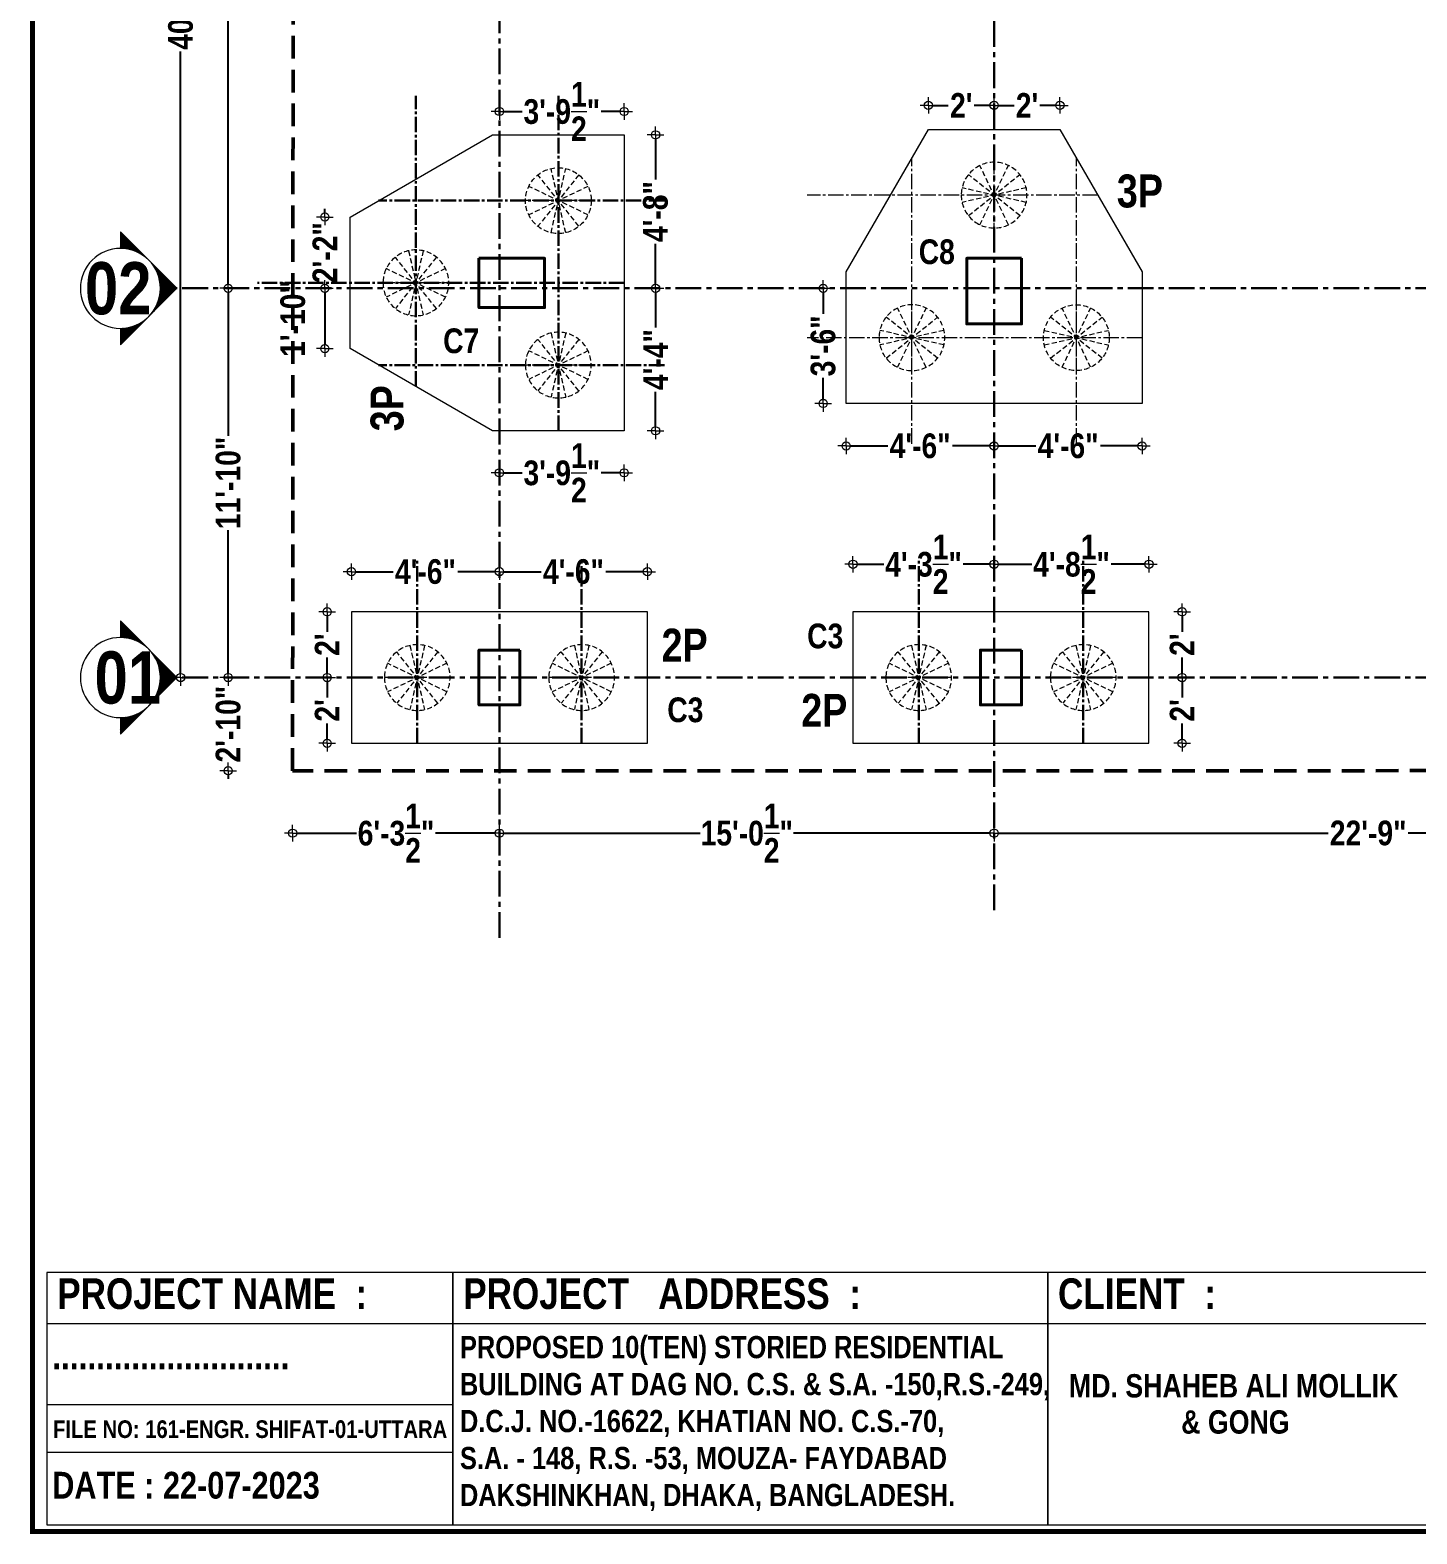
# Model space of a CAD drawing. Header units: inches. Extents: x 64086 to 138972, y -13497 to 16809.
# Drawn here: x 103439 to 103945, y -13481 to -12933 of the extents above; entities that cross this region are included whole.
import ezdxf
from ezdxf.enums import TextEntityAlignment as Align

# ---------------------------------------------------------------- set-up
doc = ezdxf.new("R2010")
doc.units = ezdxf.units.IN
doc.header["$LTSCALE"] = 0.5
doc.header["$MEASUREMENT"] = 0
doc.header["$PDMODE"] = 2
for name, pattern in [('CENTER', [2, 1.25, -0.25, 0.25, -0.25]), ('CENTER2', [1.125, 0.75, -0.125, 0.125, -0.125]), ('DASHED', [0.75, 0.5, -0.25]), ('DASHED2', [0.375, 0.25, -0.125])]:
    doc.linetypes.add(name, pattern=pattern)
for name, color, linetype, lineweight in [('Boundary', 6, 'DASHED', 50), ('BOX', 253, 'Continuous', 15), ('C.L.', 17, 'CENTER', 13), ('C.Line', 135, 'CENTER2', 13), ('Colm txt', 3, 'Continuous', 9), ('Column', 1, 'Continuous', 40), ('DIM', 5, 'Continuous', 13), ('G_Dim', 63, 'Continuous', 5), ('Grid', 32, 'CENTER2', 5), ('LOGO', 7, 'Continuous', 9), ('P.cap', 4, 'Continuous', 20), ('P.Text', 6, 'Continuous', 5), ('pile', 243, 'DASHED2', 20), ('TEXT', 7, 'Continuous', 13), ('TEXT-IN', 7, 'Continuous', 15), ('TITLE', 7, 'Continuous', 9)]:
    doc.layers.add(name, color=color, linetype=linetype, lineweight=lineweight)
doc.styles.add('SIMPLEX', font='ARIALNB.TTF')
doc.styles.get("Standard").update_dxf_attribs({"font": 'ARIALNB.TTF'})
doc.dimstyles.new('Column Dim', dxfattribs={"dimtxt": 9, "dimasz": 1.5, "dimexe": 13.25, "dimexo": 11, "dimgap": 1, "dimtad": 0, "dimdec": 1, "dimzin": 0, "dimdsep": 46, "dimlunit": 4, "dimtxsty": 'Standard', "dimblk": 'DIM', "dimcen": 0, "dimse1": 1, "dimse2": 1, "dimclrd": 5, "dimclre": 5, "dimclrt": 7, "dimadec": 0, "dimazin": 0, "dimtfac": 1, "dimtdec": 1, "dimtofl": 0, "dimtmove": 2, "dimatfit": 3, "dimldrblk": 'DIM', "dimfxl": 1, "dimtolj": 1, "dimtzin": 0, "dimarcsym": 0})

# ---------------------------------------------------------------- blocks, each defined once
blk = doc.blocks.new('DIM')
at = {"layer": 'DIM'}
for q in [(-2, 0), (0, 2), (0, -2), (2, 0)]:
    blk.add_line((0, 0), q, dxfattribs=at)
blk.add_circle((0, 0), 1, dxfattribs=at)
blk = doc.blocks.new('*D315')
at = {"layer": 'Defpoints', "color": 0, "ltscale": 15, "transparency": 16777216}
for p in [(103511.43, -13168.77), (103534.95, -13168.77), (103534.93, -13202.77)]:
    blk.add_point(p, dxfattribs=at)
at = {"layer": 'DIM', "color": 5, "lineweight": -2, "ltscale": 15, "transparency": 16777216}
for p, q in [((103511.43, -13167.27), (103511.43, -13165.77)), ((103511.43, -13204.27), (103511.43, -13205.77))]:
    blk.add_line(p, q, dxfattribs=at)
at = {"layer": 'DIM', "color": 5, "lineweight": -2, "ltscale": 15, "transparency": 16777216, "xscale": 1.5, "yscale": 1.5, "zscale": 1.5}
for p, rotation in [((103511.43, -13168.77), 270), ((103511.43, -13202.77), 90)]:
    blk.add_blockref('DIM', p, dxfattribs=dict(at, rotation=rotation))
at = {"layer": 'DIM', "color": 7, "ltscale": 15, "transparency": 16777216, "insert": (103511.43, -13185.77), "char_height": 9, "attachment_point": 5, "rotation": 90}
blk.add_mtext('\\A1;2\'-10"', dxfattribs=at)
blk = doc.blocks.new('*D316')
at = {"layer": 'Defpoints', "color": 0, "ltscale": 15, "transparency": 16777216}
for p in [(103511.43, -13026.77), (103602.91, -13026.77), (103534.95, -13168.77)]:
    blk.add_point(p, dxfattribs=at)
at = {"layer": 'DIM', "color": 5, "lineweight": -2, "ltscale": 15, "transparency": 16777216}
for p, q in [((103511.43, -13028.27), (103511.43, -13080.59)), ((103511.43, -13167.27), (103511.43, -13114.96))]:
    blk.add_line(p, q, dxfattribs=at)
at = {"layer": 'DIM', "color": 5, "lineweight": -2, "ltscale": 15, "transparency": 16777216, "xscale": 1.5, "yscale": 1.5, "zscale": 1.5}
for p, rotation in [((103511.43, -13026.77), 90), ((103511.43, -13168.77), 270)]:
    blk.add_blockref('DIM', p, dxfattribs=dict(at, rotation=rotation))
at = {"layer": 'DIM', "color": 7, "ltscale": 15, "transparency": 16777216, "insert": (103511.43, -13097.77), "char_height": 9, "attachment_point": 5, "rotation": 90}
blk.add_mtext('\\A1;11\'-10"', dxfattribs=at)
blk = doc.blocks.new('*D317')
at = {"layer": 'Defpoints', "color": 0, "ltscale": 15, "transparency": 16777216}
for p in [(103511.43, -12789.41), (103602.91, -12789.41), (103602.91, -13026.77)]:
    blk.add_point(p, dxfattribs=at)
at = {"layer": 'DIM', "color": 5, "lineweight": -2, "ltscale": 15, "transparency": 16777216}
for p, q in [((103511.43, -12790.91), (103511.43, -12891.04)), ((103511.43, -13025.27), (103511.43, -12925.14))]:
    blk.add_line(p, q, dxfattribs=at)
at = {"layer": 'DIM', "color": 5, "lineweight": -2, "ltscale": 15, "transparency": 16777216, "xscale": 1.5, "yscale": 1.5, "zscale": 1.5}
for p, rotation in [((103511.43, -12789.41), 90), ((103511.43, -13026.77), 270)]:
    blk.add_blockref('DIM', p, dxfattribs=dict(at, rotation=rotation))
at = {"layer": 'DIM', "color": 7, "ltscale": 15, "transparency": 16777216, "insert": (103511.43, -12908.09), "char_height": 9, "attachment_point": 5, "rotation": 90}
blk.add_mtext('\\A1;19\'-9{\\H1.000000x;\\S1/2;}"', dxfattribs=at)
blk = doc.blocks.new('*D324')
at = {"layer": 'Defpoints', "color": 0, "ltscale": 15, "transparency": 16777216}
for p in [(103534.93, -13202.77), (103610.41, -13202.77), (103610.41, -13225.54)]:
    blk.add_point(p, dxfattribs=at)
at = {"layer": 'DIM', "color": 5, "lineweight": -2, "ltscale": 15, "transparency": 16777216}
for p, q in [((103536.43, -13225.54), (103558.29, -13225.54)), ((103608.91, -13225.54), (103587.04, -13225.54))]:
    blk.add_line(p, q, dxfattribs=at)
at = {"layer": 'DIM', "color": 5, "lineweight": -2, "ltscale": 15, "transparency": 16777216, "xscale": 1.5, "yscale": 1.5, "zscale": 1.5, "rotation": 180}
blk.add_blockref('DIM', (103534.93, -13225.54), dxfattribs=at)
at = {"layer": 'DIM', "color": 5, "lineweight": -2, "ltscale": 15, "transparency": 16777216, "xscale": 1.5, "yscale": 1.5, "zscale": 1.5}
blk.add_blockref('DIM', (103610.41, -13225.54), dxfattribs=at)
at = {"layer": 'DIM', "color": 7, "ltscale": 15, "transparency": 16777216, "insert": (103572.67, -13225.54), "char_height": 9, "attachment_point": 5}
blk.add_mtext('\\A1;6\'-3{\\H1.000000x;\\S1/2;}"', dxfattribs=at)
blk = doc.blocks.new('*D325')
at = {"layer": 'Defpoints', "color": 0, "ltscale": 15, "transparency": 16777216}
for p in [(103610.41, -13202.77), (103790.91, -13225.54), (103790.91, -13225.54)]:
    blk.add_point(p, dxfattribs=at)
at = {"layer": 'DIM', "color": 5, "lineweight": -2, "ltscale": 15, "transparency": 16777216}
for p, q in [((103611.91, -13225.54), (103683.6, -13225.54)), ((103789.41, -13225.54), (103717.71, -13225.54))]:
    blk.add_line(p, q, dxfattribs=at)
at = {"layer": 'DIM', "color": 5, "lineweight": -2, "ltscale": 15, "transparency": 16777216, "xscale": 1.5, "yscale": 1.5, "zscale": 1.5, "rotation": 180}
blk.add_blockref('DIM', (103610.41, -13225.54), dxfattribs=at)
at = {"layer": 'DIM', "color": 5, "lineweight": -2, "ltscale": 15, "transparency": 16777216, "xscale": 1.5, "yscale": 1.5, "zscale": 1.5}
blk.add_blockref('DIM', (103790.91, -13225.54), dxfattribs=at)
at = {"layer": 'DIM', "color": 7, "ltscale": 15, "transparency": 16777216, "insert": (103700.66, -13225.54), "char_height": 9, "attachment_point": 5}
blk.add_mtext('\\A1;15\'-0{\\H1.000000x;\\S1/2;}"', dxfattribs=at)
blk = doc.blocks.new('*D326')
at = {"layer": 'Defpoints', "color": 0, "ltscale": 15, "transparency": 16777216}
for p in [(103790.91, -13225.54), (104063.89, -13225.54), (104063.89, -13225.54)]:
    blk.add_point(p, dxfattribs=at)
at = {"layer": 'DIM', "color": 5, "lineweight": -2, "ltscale": 15, "transparency": 16777216}
for p, q in [((103792.41, -13225.54), (103912.8, -13225.54)), ((104062.39, -13225.54), (103942, -13225.54))]:
    blk.add_line(p, q, dxfattribs=at)
at = {"layer": 'DIM', "color": 5, "lineweight": -2, "ltscale": 15, "transparency": 16777216, "xscale": 1.5, "yscale": 1.5, "zscale": 1.5, "rotation": 180}
blk.add_blockref('DIM', (103790.91, -13225.54), dxfattribs=at)
at = {"layer": 'DIM', "color": 5, "lineweight": -2, "ltscale": 15, "transparency": 16777216, "xscale": 1.5, "yscale": 1.5, "zscale": 1.5}
blk.add_blockref('DIM', (104063.89, -13225.54), dxfattribs=at)
at = {"layer": 'DIM', "color": 7, "ltscale": 15, "transparency": 16777216, "insert": (103927.4, -13225.54), "char_height": 9, "attachment_point": 5}
blk.add_mtext('\\A1;22\'-9"', dxfattribs=at)
blk = doc.blocks.new('*D340')
at = {"layer": 'Defpoints', "color": 0, "ltscale": 15, "transparency": 16777216}
for p in [(103602.91, -12682.77), (103494.09, -13168.77), (103602.91, -13168.77)]:
    blk.add_point(p, dxfattribs=at)
at = {"layer": 'DIM', "color": 5, "lineweight": -2, "ltscale": 15, "transparency": 16777216}
for p, q in [((103494.09, -12684.27), (103494.09, -12911.14)), ((103494.09, -13167.27), (103494.09, -12940.41))]:
    blk.add_line(p, q, dxfattribs=at)
at = {"layer": 'DIM', "color": 5, "lineweight": -2, "ltscale": 15, "transparency": 16777216, "xscale": 1.5, "yscale": 1.5, "zscale": 1.5}
for p, rotation in [((103494.09, -12682.77), 90), ((103494.09, -13168.77), 270)]:
    blk.add_blockref('DIM', p, dxfattribs=dict(at, rotation=rotation))
at = {"layer": 'DIM', "color": 7, "ltscale": 15, "transparency": 16777216, "insert": (103494.09, -12925.77), "char_height": 9, "attachment_point": 5, "rotation": 90}
blk.add_mtext('\\A1;40\'-6"', dxfattribs=at)
blk = doc.blocks.new('PILE')
at = {"layer": 'pile', "ltscale": 15}
for p, q in [((-10, 12), (-10, -12)), ((-10, 12), (-10, -12)), ((-19.38, 7.48), (-0.62, -7.48)), ((-0.62, 7.48), (-19.38, -7.48)), ((-19.38, 7.48), (-0.62, -7.48)), ((-0.62, 7.48), (-19.38, -7.48)), ((-15.21, 10.81), (-4.79, -10.81)), ((-4.79, 10.81), (-15.21, -10.81)), ((-15.21, 10.81), (-4.79, -10.81)), ((-4.79, 10.81), (-15.21, -10.81)), ((1.7, -2.67), (-21.7, 2.67)), ((1.7, 2.67), (-21.7, -2.67)), ((1.7, -2.67), (-21.7, 2.67)), ((1.7, 2.67), (-21.7, -2.67))]:
    blk.add_line(p, q, dxfattribs=at)
blk.add_circle((-10, 0), 12, dxfattribs=at)
blk = doc.blocks.new('p-1')
at = {"layer": 'C.Line', "ltscale": 15}
for p, q in [((96898.31, -13082.46), (96898.31, -12978.17)), ((96958.31, -13082.46), (96958.31, -12978.17)), ((96966.15, -12991.77), (96860.08, -12991.77)), ((96982.31, -13043.77), (96860.08, -13043.77))]:
    blk.add_line(p, q, dxfattribs=at)
at = {"layer": 'P.cap'}
blk.add_lwpolyline([(96982.31, -13019.77), (96982.31, -13067.77), (96874.31, -13067.77), (96874.31, -13019.77), (96904.31, -12967.77), (96952.31, -12967.77), (96982.31, -13019.77)], dxfattribs=at)
at = {"layer": 'pile', "xscale": -1, "rotation": 180}
for p in [(96938.31, -12991.77), (96908.31, -13043.77)]:
    blk.add_blockref('PILE', p, dxfattribs=at)
at = {"layer": 'pile', "rotation": 180}
blk.add_blockref('PILE', (96948.31, -13043.77), dxfattribs=at)
blk = doc.blocks.new('*D398')
at = {"layer": 'Defpoints', "color": 0, "ltscale": 15, "transparency": 16777216}
for p in [(103790.91, -13127.43), (103739.41, -13144.77), (103790.91, -13144.77)]:
    blk.add_point(p, dxfattribs=at)
at = {"layer": 'TEXT-IN', "color": 5, "lineweight": -2, "ltscale": 15, "transparency": 16777216}
for p, q in [((103740.91, -13127.43), (103750.66, -13127.43)), ((103789.41, -13127.43), (103779.66, -13127.43))]:
    blk.add_line(p, q, dxfattribs=at)
at = {"layer": 'TEXT-IN', "color": 5, "lineweight": -2, "ltscale": 15, "transparency": 16777216, "xscale": 1.5, "yscale": 1.5, "zscale": 1.5, "rotation": 180}
blk.add_blockref('DIM', (103739.41, -13127.43), dxfattribs=at)
at = {"layer": 'TEXT-IN', "color": 5, "lineweight": -2, "ltscale": 15, "transparency": 16777216, "xscale": 1.5, "yscale": 1.5, "zscale": 1.5}
blk.add_blockref('DIM', (103790.91, -13127.43), dxfattribs=at)
at = {"layer": 'TEXT-IN', "color": 7, "ltscale": 15, "transparency": 16777216, "insert": (103765.16, -13127.43), "char_height": 9, "attachment_point": 5}
blk.add_mtext('\\A1;4\'-3{\\H1.000000x;\\S1/2;}"', dxfattribs=at)
blk = doc.blocks.new('*D399')
at = {"layer": 'Defpoints', "color": 0, "ltscale": 15, "transparency": 16777216}
for p in [(103847.41, -13127.43), (103790.91, -13144.77), (103847.41, -13144.77)]:
    blk.add_point(p, dxfattribs=at)
at = {"layer": 'TEXT-IN', "color": 5, "lineweight": -2, "ltscale": 15, "transparency": 16777216}
for p, q in [((103792.41, -13127.43), (103804.66, -13127.43)), ((103845.91, -13127.43), (103833.66, -13127.43))]:
    blk.add_line(p, q, dxfattribs=at)
at = {"layer": 'TEXT-IN', "color": 5, "lineweight": -2, "ltscale": 15, "transparency": 16777216, "xscale": 1.5, "yscale": 1.5, "zscale": 1.5, "rotation": 180}
blk.add_blockref('DIM', (103790.91, -13127.43), dxfattribs=at)
at = {"layer": 'TEXT-IN', "color": 5, "lineweight": -2, "ltscale": 15, "transparency": 16777216, "xscale": 1.5, "yscale": 1.5, "zscale": 1.5}
blk.add_blockref('DIM', (103847.41, -13127.43), dxfattribs=at)
at = {"layer": 'TEXT-IN', "color": 7, "ltscale": 15, "transparency": 16777216, "insert": (103819.16, -13127.43), "char_height": 9, "attachment_point": 5}
blk.add_mtext('\\A1;4\'-8{\\H1.000000x;\\S1/2;}"', dxfattribs=at)
blk = doc.blocks.new('*D400')
at = {"layer": 'Defpoints', "color": 0, "ltscale": 15, "transparency": 16777216}
for p in [(103847.41, -13144.77), (103847.41, -13168.77), (103859.51, -13168.77)]:
    blk.add_point(p, dxfattribs=at)
at = {"layer": 'TEXT-IN', "color": 5, "lineweight": -2, "ltscale": 15, "transparency": 16777216}
for p, q in [((103859.51, -13146.27), (103859.51, -13152.04)), ((103859.51, -13167.27), (103859.51, -13161.51))]:
    blk.add_line(p, q, dxfattribs=at)
at = {"layer": 'TEXT-IN', "color": 5, "lineweight": -2, "ltscale": 15, "transparency": 16777216, "xscale": 1.5, "yscale": 1.5, "zscale": 1.5}
for p, rotation in [((103859.51, -13144.77), 90), ((103859.51, -13168.77), 270)]:
    blk.add_blockref('DIM', p, dxfattribs=dict(at, rotation=rotation))
at = {"layer": 'TEXT-IN', "color": 7, "ltscale": 15, "transparency": 16777216, "insert": (103859.51, -13156.77), "char_height": 9, "attachment_point": 5, "rotation": 90}
blk.add_mtext("\\A1;2'", dxfattribs=at)
blk = doc.blocks.new('*D401')
at = {"layer": 'Defpoints', "color": 0, "ltscale": 15, "transparency": 16777216}
for p in [(103847.41, -13168.77), (103847.41, -13192.77), (103859.51, -13192.77)]:
    blk.add_point(p, dxfattribs=at)
at = {"layer": 'TEXT-IN', "color": 5, "lineweight": -2, "ltscale": 15, "transparency": 16777216}
for p, q in [((103859.51, -13170.27), (103859.51, -13176.04)), ((103859.51, -13191.27), (103859.51, -13185.51))]:
    blk.add_line(p, q, dxfattribs=at)
at = {"layer": 'TEXT-IN', "color": 5, "lineweight": -2, "ltscale": 15, "transparency": 16777216, "xscale": 1.5, "yscale": 1.5, "zscale": 1.5}
for p, rotation in [((103859.51, -13168.77), 90), ((103859.51, -13192.77), 270)]:
    blk.add_blockref('DIM', p, dxfattribs=dict(at, rotation=rotation))
at = {"layer": 'TEXT-IN', "color": 7, "ltscale": 15, "transparency": 16777216, "insert": (103859.51, -13180.77), "char_height": 9, "attachment_point": 5, "rotation": 90}
blk.add_mtext("\\A1;2'", dxfattribs=at)
blk = doc.blocks.new('*D402')
at = {"layer": 'Defpoints', "color": 0, "ltscale": 15, "transparency": 16777216}
for p in [(103610.41, -13130.15), (103556.41, -13144.77), (103610.41, -13144.77)]:
    blk.add_point(p, dxfattribs=at)
at = {"layer": 'TEXT-IN', "color": 5, "lineweight": -2, "ltscale": 15, "transparency": 16777216}
for p, q in [((103557.91, -13130.15), (103571.64, -13130.15)), ((103608.91, -13130.15), (103595.17, -13130.15))]:
    blk.add_line(p, q, dxfattribs=at)
at = {"layer": 'TEXT-IN', "color": 5, "lineweight": -2, "ltscale": 15, "transparency": 16777216, "xscale": 1.5, "yscale": 1.5, "zscale": 1.5, "rotation": 180}
blk.add_blockref('DIM', (103556.41, -13130.15), dxfattribs=at)
at = {"layer": 'TEXT-IN', "color": 5, "lineweight": -2, "ltscale": 15, "transparency": 16777216, "xscale": 1.5, "yscale": 1.5, "zscale": 1.5}
blk.add_blockref('DIM', (103610.41, -13130.15), dxfattribs=at)
at = {"layer": 'TEXT-IN', "color": 7, "ltscale": 15, "transparency": 16777216, "insert": (103583.41, -13130.15), "char_height": 9, "attachment_point": 5}
blk.add_mtext('\\A1;4\'-6"', dxfattribs=at)
blk = doc.blocks.new('*D403')
at = {"layer": 'Defpoints', "color": 0, "ltscale": 15, "transparency": 16777216}
for p in [(103664.41, -13130.15), (103610.41, -13144.77), (103664.41, -13144.77)]:
    blk.add_point(p, dxfattribs=at)
at = {"layer": 'TEXT-IN', "color": 5, "lineweight": -2, "ltscale": 15, "transparency": 16777216}
for p, q in [((103611.91, -13130.15), (103625.64, -13130.15)), ((103662.91, -13130.15), (103649.17, -13130.15))]:
    blk.add_line(p, q, dxfattribs=at)
at = {"layer": 'TEXT-IN', "color": 5, "lineweight": -2, "ltscale": 15, "transparency": 16777216, "xscale": 1.5, "yscale": 1.5, "zscale": 1.5, "rotation": 180}
blk.add_blockref('DIM', (103610.41, -13130.15), dxfattribs=at)
at = {"layer": 'TEXT-IN', "color": 5, "lineweight": -2, "ltscale": 15, "transparency": 16777216, "xscale": 1.5, "yscale": 1.5, "zscale": 1.5}
blk.add_blockref('DIM', (103664.41, -13130.15), dxfattribs=at)
at = {"layer": 'TEXT-IN', "color": 7, "ltscale": 15, "transparency": 16777216, "insert": (103637.41, -13130.15), "char_height": 9, "attachment_point": 5}
blk.add_mtext('\\A1;4\'-6"', dxfattribs=at)
blk = doc.blocks.new('*D404')
at = {"layer": 'Defpoints', "color": 0, "ltscale": 15, "transparency": 16777216}
for p in [(103556.41, -13144.77), (103547.54, -13168.77), (103556.41, -13168.77)]:
    blk.add_point(p, dxfattribs=at)
at = {"layer": 'TEXT-IN', "color": 5, "lineweight": -2, "ltscale": 15, "transparency": 16777216}
for p, q in [((103547.54, -13146.27), (103547.54, -13152.04)), ((103547.54, -13167.27), (103547.54, -13161.51))]:
    blk.add_line(p, q, dxfattribs=at)
at = {"layer": 'TEXT-IN', "color": 5, "lineweight": -2, "ltscale": 15, "transparency": 16777216, "xscale": 1.5, "yscale": 1.5, "zscale": 1.5}
for p, rotation in [((103547.54, -13144.77), 90), ((103547.54, -13168.77), 270)]:
    blk.add_blockref('DIM', p, dxfattribs=dict(at, rotation=rotation))
at = {"layer": 'TEXT-IN', "color": 7, "ltscale": 15, "transparency": 16777216, "insert": (103547.54, -13156.77), "char_height": 9, "attachment_point": 5, "rotation": 90}
blk.add_mtext("\\A1;2'", dxfattribs=at)
blk = doc.blocks.new('*D405')
at = {"layer": 'Defpoints', "color": 0, "ltscale": 15, "transparency": 16777216}
for p in [(103556.41, -13168.77), (103547.54, -13192.77), (103556.41, -13192.77)]:
    blk.add_point(p, dxfattribs=at)
at = {"layer": 'TEXT-IN', "color": 5, "lineweight": -2, "ltscale": 15, "transparency": 16777216}
for p, q in [((103547.54, -13170.27), (103547.54, -13176.04)), ((103547.54, -13191.27), (103547.54, -13185.51))]:
    blk.add_line(p, q, dxfattribs=at)
at = {"layer": 'TEXT-IN', "color": 5, "lineweight": -2, "ltscale": 15, "transparency": 16777216, "xscale": 1.5, "yscale": 1.5, "zscale": 1.5}
for p, rotation in [((103547.54, -13168.77), 90), ((103547.54, -13192.77), 270)]:
    blk.add_blockref('DIM', p, dxfattribs=dict(at, rotation=rotation))
at = {"layer": 'TEXT-IN', "color": 7, "ltscale": 15, "transparency": 16777216, "insert": (103547.54, -13180.77), "char_height": 9, "attachment_point": 5, "rotation": 90}
blk.add_mtext("\\A1;2'", dxfattribs=at)
blk = doc.blocks.new('*D406')
at = {"layer": 'Defpoints', "color": 0, "ltscale": 15, "transparency": 16777216}
for p in [(103655.91, -12970.77), (103655.91, -13026.77), (103667.37, -13026.77)]:
    blk.add_point(p, dxfattribs=at)
at = {"layer": 'TEXT-IN', "color": 5, "lineweight": -2, "ltscale": 15, "transparency": 16777216}
for p, q in [((103667.37, -12972.27), (103667.37, -12987.01)), ((103667.37, -13025.27), (103667.37, -13010.54))]:
    blk.add_line(p, q, dxfattribs=at)
at = {"layer": 'TEXT-IN', "color": 5, "lineweight": -2, "ltscale": 15, "transparency": 16777216, "xscale": 1.5, "yscale": 1.5, "zscale": 1.5}
for p, rotation in [((103667.37, -12970.77), 90), ((103667.37, -13026.77), 270)]:
    blk.add_blockref('DIM', p, dxfattribs=dict(at, rotation=rotation))
at = {"layer": 'TEXT-IN', "color": 7, "ltscale": 15, "transparency": 16777216, "insert": (103667.37, -12998.77), "char_height": 9, "attachment_point": 5, "rotation": 90}
blk.add_mtext('\\A1;4\'-8"', dxfattribs=at)
blk = doc.blocks.new('*D407')
at = {"layer": 'Defpoints', "color": 0, "ltscale": 15, "transparency": 16777216}
for p in [(103660.37, -13026.77), (103655.91, -13078.77), (103667.37, -13078.77)]:
    blk.add_point(p, dxfattribs=at)
at = {"layer": 'TEXT-IN', "color": 5, "lineweight": -2, "ltscale": 15, "transparency": 16777216}
for p, q in [((103667.37, -13028.27), (103667.37, -13041.01)), ((103667.37, -13077.27), (103667.37, -13064.54))]:
    blk.add_line(p, q, dxfattribs=at)
at = {"layer": 'TEXT-IN', "color": 5, "lineweight": -2, "ltscale": 15, "transparency": 16777216, "xscale": 1.5, "yscale": 1.5, "zscale": 1.5}
for p, rotation in [((103667.37, -13026.77), 90), ((103667.37, -13078.77), 270)]:
    blk.add_blockref('DIM', p, dxfattribs=dict(at, rotation=rotation))
at = {"layer": 'TEXT-IN', "color": 7, "ltscale": 15, "transparency": 16777216, "insert": (103667.37, -13052.77), "char_height": 9, "attachment_point": 5, "rotation": 90}
blk.add_mtext('\\A1;4\'-4"', dxfattribs=at)
blk = doc.blocks.new('*D408')
at = {"layer": 'Defpoints', "color": 0, "ltscale": 15, "transparency": 16777216}
for p in [(103610.41, -13078.77), (103655.91, -13078.77), (103655.91, -13094.08)]:
    blk.add_point(p, dxfattribs=at)
at = {"layer": 'TEXT-IN', "color": 5, "lineweight": -2, "ltscale": 15, "transparency": 16777216}
for p, q in [((103611.91, -13094.08), (103618.75, -13094.08)), ((103654.41, -13094.08), (103647.56, -13094.08))]:
    blk.add_line(p, q, dxfattribs=at)
at = {"layer": 'TEXT-IN', "color": 5, "lineweight": -2, "ltscale": 15, "transparency": 16777216, "xscale": 1.5, "yscale": 1.5, "zscale": 1.5, "rotation": 180}
blk.add_blockref('DIM', (103610.41, -13094.08), dxfattribs=at)
at = {"layer": 'TEXT-IN', "color": 5, "lineweight": -2, "ltscale": 15, "transparency": 16777216, "xscale": 1.5, "yscale": 1.5, "zscale": 1.5}
blk.add_blockref('DIM', (103655.91, -13094.08), dxfattribs=at)
at = {"layer": 'TEXT-IN', "color": 7, "ltscale": 15, "transparency": 16777216, "insert": (103633.16, -13094.08), "char_height": 9, "attachment_point": 5}
blk.add_mtext('\\A1;3\'-9{\\H1.000000x;\\S1/2;}"', dxfattribs=at)
blk = doc.blocks.new('*D409')
at = {"layer": 'Defpoints', "color": 0, "ltscale": 15, "transparency": 16777216}
for p in [(103655.91, -12962.26), (103610.41, -12970.77), (103655.91, -12970.77)]:
    blk.add_point(p, dxfattribs=at)
at = {"layer": 'TEXT-IN', "color": 5, "lineweight": -2, "ltscale": 15, "transparency": 16777216}
for p, q in [((103611.91, -12962.26), (103618.75, -12962.26)), ((103654.41, -12962.26), (103647.56, -12962.26))]:
    blk.add_line(p, q, dxfattribs=at)
at = {"layer": 'TEXT-IN', "color": 5, "lineweight": -2, "ltscale": 15, "transparency": 16777216, "xscale": 1.5, "yscale": 1.5, "zscale": 1.5, "rotation": 180}
blk.add_blockref('DIM', (103610.41, -12962.26), dxfattribs=at)
at = {"layer": 'TEXT-IN', "color": 5, "lineweight": -2, "ltscale": 15, "transparency": 16777216, "xscale": 1.5, "yscale": 1.5, "zscale": 1.5}
blk.add_blockref('DIM', (103655.91, -12962.26), dxfattribs=at)
at = {"layer": 'TEXT-IN', "color": 7, "ltscale": 15, "transparency": 16777216, "insert": (103633.16, -12962.26), "char_height": 9, "attachment_point": 5}
blk.add_mtext('\\A1;3\'-9{\\H1.000000x;\\S1/2;}"', dxfattribs=at)
blk = doc.blocks.new('*D410')
at = {"layer": 'Defpoints', "color": 0, "ltscale": 15, "transparency": 16777216}
for p in [(103555.91, -13000.77), (103546.7, -13026.77), (103555.91, -13026.77)]:
    blk.add_point(p, dxfattribs=at)
at = {"layer": 'TEXT-IN', "color": 5, "lineweight": -2, "ltscale": 15, "transparency": 16777216}
for p, q in [((103546.7, -12999.27), (103546.7, -12997.77)), ((103546.7, -13028.27), (103546.7, -13029.77))]:
    blk.add_line(p, q, dxfattribs=at)
at = {"layer": 'TEXT-IN', "color": 5, "lineweight": -2, "ltscale": 15, "transparency": 16777216, "xscale": 1.5, "yscale": 1.5, "zscale": 1.5}
for p, rotation in [((103546.7, -13000.77), 270), ((103546.7, -13026.77), 90)]:
    blk.add_blockref('DIM', p, dxfattribs=dict(at, rotation=rotation))
at = {"layer": 'TEXT-IN', "color": 7, "ltscale": 15, "transparency": 16777216, "insert": (103546.7, -13013.77), "char_height": 9, "attachment_point": 5, "rotation": 90}
blk.add_mtext('\\A1;2\'-2"', dxfattribs=at)
blk = doc.blocks.new('*D411')
at = {"layer": 'Defpoints', "color": 0, "ltscale": 15, "transparency": 16777216}
for p in [(103555.91, -13026.77), (103546.7, -13048.77), (103555.91, -13048.77)]:
    blk.add_point(p, dxfattribs=at)
at = {"layer": 'TEXT-IN', "color": 5, "lineweight": -2, "ltscale": 15, "transparency": 16777216}
blk.add_line((103546.7, -13028.27), (103546.7, -13047.27), dxfattribs=at)
at = {"layer": 'TEXT-IN', "color": 5, "lineweight": -2, "ltscale": 15, "transparency": 16777216, "xscale": 1.5, "yscale": 1.5, "zscale": 1.5}
for p, rotation in [((103546.7, -13026.77), 90), ((103546.7, -13048.77), 270)]:
    blk.add_blockref('DIM', p, dxfattribs=dict(at, rotation=rotation))
at = {"layer": 'TEXT-IN', "color": 7, "ltscale": 15, "transparency": 16777216, "insert": (103535.04, -13037.78), "char_height": 9, "attachment_point": 5, "rotation": 90}
blk.add_mtext('\\A1;1\'-10"', dxfattribs=at)
blk = doc.blocks.new('*D412')
at = {"layer": 'Defpoints', "color": 0, "ltscale": 15, "transparency": 16777216}
for p in [(103736.91, -13068.77), (103790.91, -13068.77), (103790.91, -13084.28)]:
    blk.add_point(p, dxfattribs=at)
at = {"layer": 'TEXT-IN', "color": 5, "lineweight": -2, "ltscale": 15, "transparency": 16777216}
for p, q in [((103738.41, -13084.28), (103752.14, -13084.28)), ((103789.41, -13084.28), (103775.67, -13084.28))]:
    blk.add_line(p, q, dxfattribs=at)
at = {"layer": 'TEXT-IN', "color": 5, "lineweight": -2, "ltscale": 15, "transparency": 16777216, "xscale": 1.5, "yscale": 1.5, "zscale": 1.5, "rotation": 180}
blk.add_blockref('DIM', (103736.91, -13084.28), dxfattribs=at)
at = {"layer": 'TEXT-IN', "color": 5, "lineweight": -2, "ltscale": 15, "transparency": 16777216, "xscale": 1.5, "yscale": 1.5, "zscale": 1.5}
blk.add_blockref('DIM', (103790.91, -13084.28), dxfattribs=at)
at = {"layer": 'TEXT-IN', "color": 7, "ltscale": 15, "transparency": 16777216, "insert": (103763.91, -13084.28), "char_height": 9, "attachment_point": 5}
blk.add_mtext('\\A1;4\'-6"', dxfattribs=at)
blk = doc.blocks.new('*D413')
at = {"layer": 'Defpoints', "color": 0, "ltscale": 15, "transparency": 16777216}
for p in [(103790.91, -13068.77), (103844.91, -13068.77), (103844.91, -13084.28)]:
    blk.add_point(p, dxfattribs=at)
at = {"layer": 'TEXT-IN', "color": 5, "lineweight": -2, "ltscale": 15, "transparency": 16777216}
for p, q in [((103792.41, -13084.28), (103806.14, -13084.28)), ((103843.41, -13084.28), (103829.67, -13084.28))]:
    blk.add_line(p, q, dxfattribs=at)
at = {"layer": 'TEXT-IN', "color": 5, "lineweight": -2, "ltscale": 15, "transparency": 16777216, "xscale": 1.5, "yscale": 1.5, "zscale": 1.5, "rotation": 180}
blk.add_blockref('DIM', (103790.91, -13084.28), dxfattribs=at)
at = {"layer": 'TEXT-IN', "color": 5, "lineweight": -2, "ltscale": 15, "transparency": 16777216, "xscale": 1.5, "yscale": 1.5, "zscale": 1.5}
blk.add_blockref('DIM', (103844.91, -13084.28), dxfattribs=at)
at = {"layer": 'TEXT-IN', "color": 7, "ltscale": 15, "transparency": 16777216, "insert": (103817.91, -13084.28), "char_height": 9, "attachment_point": 5}
blk.add_mtext('\\A1;4\'-6"', dxfattribs=at)
blk = doc.blocks.new('*D414')
at = {"layer": 'Defpoints', "color": 0, "ltscale": 15, "transparency": 16777216}
for p in [(103736.91, -13026.77), (103728.52, -13068.77), (103736.91, -13068.77)]:
    blk.add_point(p, dxfattribs=at)
at = {"layer": 'TEXT-IN', "color": 5, "lineweight": -2, "ltscale": 15, "transparency": 16777216}
for p, q in [((103728.52, -13028.27), (103728.52, -13036.1)), ((103728.52, -13067.27), (103728.52, -13059.44))]:
    blk.add_line(p, q, dxfattribs=at)
at = {"layer": 'TEXT-IN', "color": 5, "lineweight": -2, "ltscale": 15, "transparency": 16777216, "xscale": 1.5, "yscale": 1.5, "zscale": 1.5}
for p, rotation in [((103728.52, -13026.77), 90), ((103728.52, -13068.77), 270)]:
    blk.add_blockref('DIM', p, dxfattribs=dict(at, rotation=rotation))
at = {"layer": 'TEXT-IN', "color": 7, "ltscale": 15, "transparency": 16777216, "insert": (103728.52, -13047.77), "char_height": 9, "attachment_point": 5, "rotation": 90}
blk.add_mtext('\\A1;3\'-6"', dxfattribs=at)
blk = doc.blocks.new('*D415')
at = {"layer": 'Defpoints', "color": 0, "ltscale": 15, "transparency": 16777216}
for p in [(103790.91, -12960.03), (103766.91, -12968.77), (103790.91, -12968.77)]:
    blk.add_point(p, dxfattribs=at)
at = {"layer": 'TEXT-IN', "color": 5, "lineweight": -2, "ltscale": 15, "transparency": 16777216}
for p, q in [((103768.41, -12960.03), (103774.17, -12960.03)), ((103789.41, -12960.03), (103783.64, -12960.03))]:
    blk.add_line(p, q, dxfattribs=at)
at = {"layer": 'TEXT-IN', "color": 5, "lineweight": -2, "ltscale": 15, "transparency": 16777216, "xscale": 1.5, "yscale": 1.5, "zscale": 1.5, "rotation": 180}
blk.add_blockref('DIM', (103766.91, -12960.03), dxfattribs=at)
at = {"layer": 'TEXT-IN', "color": 5, "lineweight": -2, "ltscale": 15, "transparency": 16777216, "xscale": 1.5, "yscale": 1.5, "zscale": 1.5}
blk.add_blockref('DIM', (103790.91, -12960.03), dxfattribs=at)
at = {"layer": 'TEXT-IN', "color": 7, "ltscale": 15, "transparency": 16777216, "insert": (103778.91, -12960.03), "char_height": 9, "attachment_point": 5}
blk.add_mtext("\\A1;2'", dxfattribs=at)
blk = doc.blocks.new('*D416')
at = {"layer": 'Defpoints', "color": 0, "ltscale": 15, "transparency": 16777216}
for p in [(103814.91, -12960.03), (103790.91, -12968.77), (103814.91, -12968.77)]:
    blk.add_point(p, dxfattribs=at)
at = {"layer": 'TEXT-IN', "color": 5, "lineweight": -2, "ltscale": 15, "transparency": 16777216}
for p, q in [((103792.41, -12960.03), (103798.17, -12960.03)), ((103813.41, -12960.03), (103807.64, -12960.03))]:
    blk.add_line(p, q, dxfattribs=at)
at = {"layer": 'TEXT-IN', "color": 5, "lineweight": -2, "ltscale": 15, "transparency": 16777216, "xscale": 1.5, "yscale": 1.5, "zscale": 1.5, "rotation": 180}
blk.add_blockref('DIM', (103790.91, -12960.03), dxfattribs=at)
at = {"layer": 'TEXT-IN', "color": 5, "lineweight": -2, "ltscale": 15, "transparency": 16777216, "xscale": 1.5, "yscale": 1.5, "zscale": 1.5}
blk.add_blockref('DIM', (103814.91, -12960.03), dxfattribs=at)
at = {"layer": 'TEXT-IN', "color": 7, "ltscale": 15, "transparency": 16777216, "insert": (103802.91, -12960.03), "char_height": 9, "attachment_point": 5}
blk.add_mtext("\\A1;2'", dxfattribs=at)

msp = doc.modelspace()

# ---------------------------------------------------------------- hatches: boundary and pattern name
at = {"layer": 'Grid', "linetype": 'ByBlock'}
h = msp.add_hatch(dxfattribs=at)
h.set_pattern_fill('ANSI31', color=256, scale=1.20642, angle=270, style=0)
h.set_pattern_definition([(315, (111241.4309, -1592.68806), (0.1066335106, 0.1066335106), [])])
h.paths.add_polyline_path([(103472.1, -13006.13), (103472.1, -13012.18, -0.197159), (103482.35, -13016.38)])
h.paths.add_polyline_path([(103482.49, -13037.03), (103492.75, -13026.78), (103482.49, -13016.52, -0.410265)])
h.paths.add_polyline_path([(103472.1, -13041.37), (103472.1, -13047.42), (103482.35, -13037.17, -0.197159)])
h = msp.add_hatch(dxfattribs=at)
h.set_pattern_fill('ANSI31', color=256, scale=1.20642, angle=270, style=0)
h.set_pattern_definition([(315, (111241.4309, -1734.68832), (0.1066335106, 0.1066335106), [])])
h.paths.add_polyline_path([(103472.1, -13148.13), (103472.1, -13154.18, -0.197159), (103482.35, -13158.38)])
h.paths.add_polyline_path([(103482.49, -13179.03), (103492.75, -13168.78), (103482.49, -13158.52, -0.410265)])
h.paths.add_polyline_path([(103472.1, -13183.37), (103472.1, -13189.42), (103482.35, -13179.17, -0.197159)])

# ---------------------------------------------------------------- linework, layer by layer
at = {"layer": 'Boundary', "ltscale": 33}
msp.add_lwpolyline([(104735.34, -12597.69), (104878.93, -13202.68), (103534.93, -13202.77), (103535.34, -12598.77), (104735.34, -12597.69)], dxfattribs=at)
msp.add_lwpolyline([(104735.34, -12597.69), (104878.93, -13202.68), (103534.93, -13202.77), (103535.34, -12598.77), (104735.34, -12597.69)], dxfattribs=at)
at = {"layer": 'BOX', "const_width": 1.78}
msp.add_lwpolyline([(104946.08, -12415.31), (103440.03, -12415.31), (103440.03, -13480.31), (104946.08, -13480.31)], close=True, dxfattribs=at)
at = {"layer": 'C.L.', "lineweight": 30, "ltscale": 15}
for p, q in [((103790.91, -13253.69), (103790.91, -12522.71)), ((103610.41, -13263.69), (103610.41, -12532.87)), ((104944.07, -13026.77), (103492.74, -13026.77)), ((104944.07, -13168.77), (103492.74, -13168.77))]:
    msp.add_line(p, q, dxfattribs=at)
at = {"layer": 'C.Line', "lineweight": 30, "ltscale": 15}
for p, q in [((103579.91, -13062.62), (103579.91, -12956.55)), ((103631.91, -13078.77), (103631.91, -12956.55)), ((103670.59, -12994.77), (103566.31, -12994.77)), ((103655.91, -13024.77), (103522.13, -13024.77)), ((103670.59, -13054.77), (103566.31, -13054.77)), ((103580.41, -13192.77), (103580.41, -13125.86)), ((103640.41, -13192.77), (103640.41, -13125.86)), ((103763.41, -13192.77), (103763.41, -13125.86)), ((103823.41, -13192.77), (103823.41, -13125.86))]:
    msp.add_line(p, q, dxfattribs=at)
at = {"layer": 'Column'}
for points in [[(103602.91, -13015.77), (103602.91, -13033.77), (103626.91, -13033.77), (103626.91, -13015.77)], [(103602.91, -13015.77), (103602.91, -13033.77), (103626.91, -13033.77), (103626.91, -13015.77)], [(103602.91, -13015.77), (103602.91, -13033.77), (103626.91, -13033.77), (103626.91, -13015.77)], [(103800.91, -13015.77), (103780.91, -13015.77), (103780.91, -13039.77), (103800.91, -13039.77)], [(103617.91, -13158.77), (103602.91, -13158.77), (103602.91, -13178.77), (103617.91, -13178.77)], [(103800.91, -13158.77), (103785.91, -13158.77), (103785.91, -13178.77), (103800.91, -13178.77)]]:
    msp.add_lwpolyline(points, close=True, dxfattribs=at)
at = {"layer": 'Grid', "linetype": 'ByBlock'}
for points in [[(103472.09, -13041.37), (103472.09, -13047.42), (103492.74, -13026.77), (103472.1, -13006.13), (103472.1, -13012.18, 0.414214), (103457.5, -13026.78, 0.414052), (103472.09, -13041.37, 0.414169), (103486.7, -13026.78, 0.414214), (103472.1, -13012.18, -1)], [(103472.09, -13183.37), (103472.09, -13189.43), (103492.74, -13168.77), (103472.1, -13148.13), (103472.1, -13154.18, 0.414214), (103457.5, -13168.78, 0.414052), (103472.09, -13183.37, 0.414169), (103486.7, -13168.78, 0.414214), (103472.1, -13154.18, -1)]]:
    msp.add_lwpolyline(points, format="xyb", dxfattribs=at)
at = {"layer": 'P.cap'}
msp.add_lwpolyline([(103607.91, -12970.77), (103655.91, -12970.77), (103655.91, -13078.77), (103607.91, -13078.77), (103555.91, -13048.77), (103555.91, -13000.77), (103607.91, -12970.77)], dxfattribs=at)
for points in [[(103556.41, -13192.77), (103664.41, -13192.77), (103664.41, -13144.77), (103556.41, -13144.77)], [(103739.41, -13192.77), (103847.41, -13192.77), (103847.41, -13144.77), (103739.41, -13144.77)]]:
    msp.add_lwpolyline(points, close=True, dxfattribs=at)
at = {"layer": 'TITLE', "lineweight": 13}
for p, q in [((103593.43, -13404.55), (103445.29, -13404.55)), ((103810.45, -13404.55), (103593.43, -13404.55)), ((103952.04, -13404.55), (103810.45, -13404.55)), ((103593.43, -13434.07), (103445.29, -13434.07)), ((103593.43, -13451.47), (103445.29, -13451.47))]:
    msp.add_line(p, q, dxfattribs=at)
for points in [[(103445.29, -13477.87), (103593.43, -13477.87), (103593.43, -13385.87), (103445.29, -13385.87)], [(103445.29, -13477.87), (103593.43, -13477.87), (103593.43, -13385.87), (103445.29, -13385.87)], [(103593.43, -13477.87), (103810.45, -13477.87), (103810.45, -13385.87), (103593.43, -13385.87)], [(103593.43, -13477.87), (103810.45, -13477.87), (103810.45, -13385.87), (103593.43, -13385.87)], [(103810.45, -13477.87), (103952.04, -13477.87), (103952.04, -13385.87), (103810.45, -13385.87)], [(103810.45, -13477.87), (103952.04, -13477.87), (103952.04, -13385.87), (103810.45, -13385.87)]]:
    msp.add_lwpolyline(points, close=True, dxfattribs=at)

# ---------------------------------------------------------------- block references
at = {"layer": 'C.Line', "lineweight": 30, "ltscale": 15}
msp.add_blockref('p-1', (6862.6, -1), dxfattribs=at)
at = {"layer": 'pile', "rotation": 270}
msp.add_blockref('PILE', (103631.91, -13004.77), dxfattribs=at)
at = {"layer": 'pile', "xscale": -1, "rotation": 270}
for p in [(103579.91, -13014.77), (103631.91, -13044.77), (103580.41, -13158.77), (103640.41, -13158.77), (103763.41, -13158.77), (103823.41, -13158.77)]:
    msp.add_blockref('PILE', p, dxfattribs=at)

# ---------------------------------------------------------------- texts
at = {"layer": 'Colm txt', "ltscale": 15}
for s, p in [('C8', (103770, -13013.42)), ('C7', (103596.46, -13045.91)), ('C3', (103729.28, -13153.59)), ('C3', (103678.24, -13180.54))]:
    msp.add_text(s, height=9, dxfattribs=at).set_placement(p, align=Align.MIDDLE_CENTER)
at = {"layer": 'G_Dim', "color": 7, "ltscale": 10}
for s, p in [('02', (103459.17, -13036.27)), ('01', (103462.66, -13178.27))]:
    msp.add_text(s, height=19.051, rotation=360, dxfattribs=at).set_placement(p)
at = {"layer": 'LOGO', "color": 6, "style": 'SIMPLEX'}
msp.add_text('...........................', height=10.0622, dxfattribs=at).set_placement((103447.23, -13421.15))
at = {"layer": 'LOGO', "color": 3, "style": 'SIMPLEX'}
msp.add_text('FILE NO: 161-ENGR. SHIFAT-01-UTTARA', height=6.4387, dxfattribs=at).set_placement((103447.55, -13446.2))
at = {"layer": 'LOGO', "color": 1, "style": 'SIMPLEX'}
msp.add_text('DATE : 22-07-2023', height=9.7671, dxfattribs=at).set_placement((103447.24, -13468.32))
at = {"layer": 'LOGO', "attachment_point": 1, "style": 'SIMPLEX'}
for s, insert, char_height in [('PROJECT NAME  :', (103449.06, -13387.97), 11.1781), ('PROJECT   ADDRESS  :', (103597.2, -13387.97), 11.1781), ('CLIENT  :', (103814.22, -13387.97), 11.178)]:
    msp.add_mtext(s, dxfattribs=dict(at, insert=insert, char_height=char_height))
at = {"layer": 'LOGO', "insert": (103596, -13409), "char_height": 8.0944, "width": 219.1884, "attachment_point": 1, "style": 'SIMPLEX'}
msp.add_mtext('PROPOSED 10(TEN) STORIED RESIDENTIAL \\PBUILDING AT {\\C7;DAG NO. C.S. & S.A. -150,R.S.-249, \\PD.C.J. NO.-16622, KHATIAN NO. C.S.-70, \\PS.A. - 148, R.S. -53, MOUZA- FAYDABAD\\PDAKSHINKHAN, DHAKA, BANGLADESH.}', dxfattribs=at)
at = {"layer": 'P.Text', "ltscale": 15}
for s, p in [('3P', (103844.1, -12991.24)), ('2P', (103677.97, -13156.94)), ('2P', (103728.94, -13180.74))]:
    msp.add_text(s, height=12, dxfattribs=at).set_placement(p, align=Align.MIDDLE_CENTER)
msp.add_text('3P', height=12, rotation=90, dxfattribs=at).set_placement((103569.38, -13070.52), align=Align.MIDDLE_CENTER)
at = {"layer": 'TEXT', "color": 3, "style": 'SIMPLEX'}
for s, height, p in [('MD. SHAHEB ALI MOLLIK', 8.5108, (103818.22, -13431.42)), ('& GONG', 8.511, (103859.18, -13444.61))]:
    msp.add_text(s, height=height, dxfattribs=at).set_placement(p)

# ---------------------------------------------------------------- dimensions: what is measured, and where the dimension line sits
at = {"layer": 'DIM', "ltscale": 15}
for base, p1, p2, picture, middle in [((103494.09, -13168.77), (103602.91, -12682.77), (103602.91, -13168.77), '*D340', (103494.09, -12925.77)), ((103511.43, -12789.41), (103602.91, -13026.77), (103602.91, -12789.41), '*D317', (103511.43, -12908.09)), ((103511.43, -13026.77), (103534.95, -13168.77), (103602.91, -13026.77), '*D316', (103511.43, -13097.77)), ((103511.43, -13168.77), (103534.93, -13202.77), (103534.95, -13168.77), '*D315', (103511.43, -13185.77))]:
    dim = msp.add_linear_dim(base=base, p1=p1, p2=p2, angle=90, dimstyle='Column Dim', override={"dimfxl": 4}, dxfattribs=at)
    dim.commit()
    dim.dimension.update_dxf_attribs({"geometry": picture, "text_midpoint": middle})
for base, p1, p2, picture, middle in [((103610.41, -13225.54), (103534.93, -13202.77), (103610.41, -13202.77), '*D324', (103572.67, -13225.54)), ((103790.91, -13225.54), (103610.41, -13202.77), (103790.91, -13225.54), '*D325', (103700.66, -13225.54)), ((104063.89, -13225.54), (103790.91, -13225.54), (104063.89, -13225.54), '*D326', (103927.4, -13225.54))]:
    dim = msp.add_linear_dim(base=base, p1=p1, p2=p2, dimstyle='Column Dim', override={"dimfxl": 4}, dxfattribs=at)
    dim.commit()
    dim.dimension.update_dxf_attribs({"geometry": picture, "text_midpoint": middle})
at = {"layer": 'TEXT-IN', "ltscale": 15}
for base, p1, p2, picture, middle in [((103655.91, -12962.26), (103610.41, -12970.77), (103655.91, -12970.77), '*D409', (103633.16, -12962.26)), ((103790.91, -12960.03), (103766.91, -12968.77), (103790.91, -12968.77), '*D415', (103778.91, -12960.03)), ((103814.91, -12960.03), (103790.91, -12968.77), (103814.91, -12968.77), '*D416', (103802.91, -12960.03)), ((103790.91, -13084.28), (103736.91, -13068.77), (103790.91, -13068.77), '*D412', (103763.91, -13084.28)), ((103844.91, -13084.28), (103790.91, -13068.77), (103844.91, -13068.77), '*D413', (103817.91, -13084.28)), ((103655.91, -13094.08), (103610.41, -13078.77), (103655.91, -13078.77), '*D408', (103633.16, -13094.08)), ((103790.91, -13127.43), (103739.41, -13144.77), (103790.91, -13144.77), '*D398', (103765.16, -13127.43)), ((103847.41, -13127.43), (103790.91, -13144.77), (103847.41, -13144.77), '*D399', (103819.16, -13127.43)), ((103610.41, -13130.15), (103556.41, -13144.77), (103610.41, -13144.77), '*D402', (103583.41, -13130.15)), ((103664.41, -13130.15), (103610.41, -13144.77), (103664.41, -13144.77), '*D403', (103637.41, -13130.15))]:
    dim = msp.add_linear_dim(base=base, p1=p1, p2=p2, dimstyle='Column Dim', override={"dimfxl": 4}, dxfattribs=at)
    dim.commit()
    dim.dimension.update_dxf_attribs({"geometry": picture, "text_midpoint": middle})
for base, p1, p2, picture, middle in [((103667.37, -13026.77), (103655.91, -12970.77), (103655.91, -13026.77), '*D406', (103667.37, -12998.77)), ((103546.7, -13026.77), (103555.91, -13000.77), (103555.91, -13026.77), '*D410', (103546.7, -13013.77)), ((103667.37, -13078.77), (103660.37, -13026.77), (103655.91, -13078.77), '*D407', (103667.37, -13052.77)), ((103728.52, -13068.77), (103736.91, -13026.77), (103736.91, -13068.77), '*D414', (103728.52, -13047.77)), ((103547.54, -13168.77), (103556.41, -13144.77), (103556.41, -13168.77), '*D404', (103547.54, -13156.77)), ((103859.51, -13168.77), (103847.41, -13144.77), (103847.41, -13168.77), '*D400', (103859.51, -13156.77)), ((103547.54, -13192.77), (103556.41, -13168.77), (103556.41, -13192.77), '*D405', (103547.54, -13180.77)), ((103859.51, -13192.77), (103847.41, -13168.77), (103847.41, -13192.77), '*D401', (103859.51, -13180.77))]:
    dim = msp.add_linear_dim(base=base, p1=p1, p2=p2, angle=90, dimstyle='Column Dim', override={"dimfxl": 4}, dxfattribs=at)
    dim.commit()
    dim.dimension.update_dxf_attribs({"geometry": picture, "text_midpoint": middle})
dim = msp.add_linear_dim(base=(103546.7, -13048.77), p1=(103555.91, -13026.77), p2=(103555.91, -13048.77), angle=90, dimstyle='Column Dim', override={"dimfxl": 4}, dxfattribs=at)
dim.commit()
dim.dimension.update_dxf_attribs({"geometry": '*D411', "text_midpoint": (103535.04, -13037.78), "dimtype": 160})

doc.saveas('drawing.dxf')
